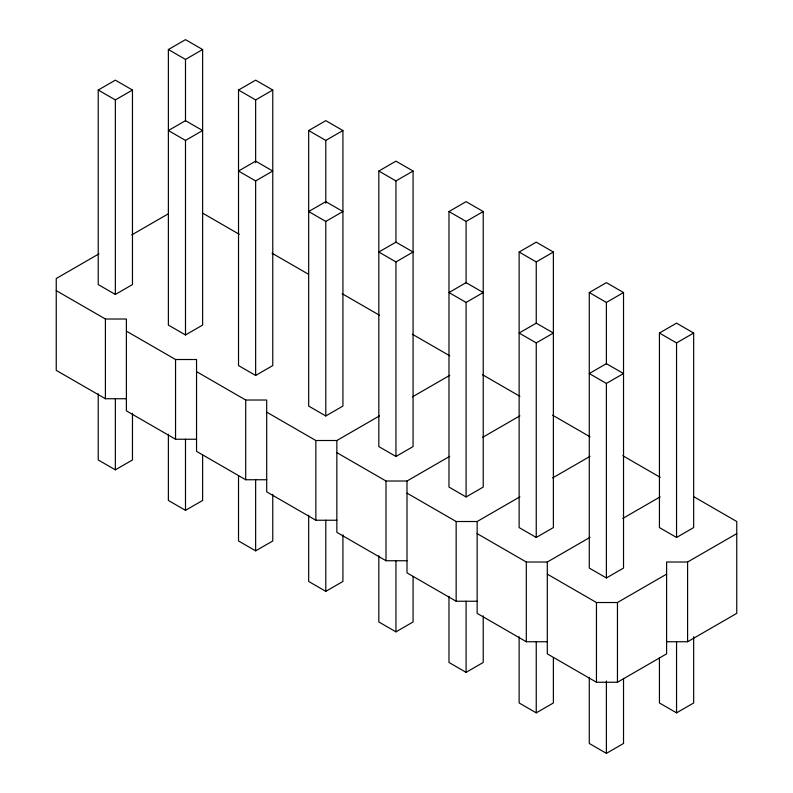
<?xml version="1.0" encoding="UTF-8"?>
<svg xmlns="http://www.w3.org/2000/svg" width="793" height="793" viewBox="0 0 793 793"><rect width="100%" height="100%" fill="white"/><g stroke="black" fill="none" stroke-linecap="round" stroke-linejoin="round"><path stroke-width="1.19" d="M98.223 90.035L115.352 80.152L132.471 90.035L132.471 284.568L115.352 294.461L98.223 284.568L98.223 90.035L115.352 99.918L132.471 90.035M168.374 49.533L185.493 39.65L202.621 49.533L202.621 325.071L185.493 334.953L168.374 325.071L168.374 49.533L185.493 59.425L202.621 49.533M238.524 90.035L255.643 80.152L272.772 90.035L272.772 365.573L255.643 375.456L238.524 365.573L238.524 90.035L255.643 99.918L272.772 90.035M185.493 140.42L202.621 130.538L185.493 120.655L168.374 130.538L185.493 140.42L185.493 334.953M308.675 130.538L325.794 120.655L342.923 130.538L342.923 406.075L325.794 415.958L308.675 406.075L308.675 130.538L325.794 140.42L342.923 130.538M98.996 253.829L56.244 278.512L56.244 370.361L105.41 398.74L126.394 398.74M131.737 234.926L168.076 213.951M255.643 180.923L272.772 171.04L255.643 161.148L238.524 171.04L255.643 180.923L255.643 375.456M378.826 171.04L395.945 161.148L413.074 171.04L413.074 446.578L395.945 456.461L378.826 446.578L378.826 171.04L395.945 180.923L413.074 171.04M325.794 221.425L342.923 211.543L325.794 201.65L308.675 211.543L325.794 221.425L325.794 415.958M448.977 211.543L466.096 201.65L483.224 211.543L483.224 487.071L466.096 496.963L448.977 487.071L448.977 211.543L466.096 221.425L483.224 211.543M395.945 261.928L413.074 252.035L395.945 242.152L378.826 252.035L395.945 261.928L395.945 456.461M98.223 393.734L98.223 459.96L115.352 469.843L132.471 459.96L132.471 413.351M519.128 252.035L536.246 242.152L553.375 252.035L553.375 527.573L536.246 537.466L519.128 527.573L519.128 252.035L536.246 261.928L553.375 252.035M466.096 302.43L483.224 292.538L466.096 282.655L448.977 292.538L466.096 302.43L466.096 496.963M168.374 434.237L168.374 500.462L185.493 510.345L202.621 500.462L202.621 455.083M589.278 292.538L606.397 282.655L623.526 292.538L623.526 568.075L606.397 577.958L589.278 568.075L589.278 292.538L606.397 302.43L623.526 292.538M266.696 412.132L315.852 440.511L336.847 440.511L379.46 415.919M412.479 396.847L449.76 375.327M536.246 342.923L553.375 333.04L536.246 323.157L519.128 333.04L536.246 342.923L536.246 537.466M238.524 475.959L238.524 540.965L255.643 550.848L272.772 540.965L272.772 494.356M659.429 333.04L676.548 323.157L693.667 333.04L693.667 527.573L676.548 537.466L659.429 527.573L659.429 333.04L676.548 342.923L693.667 333.04M336.847 452.634L386.003 481.014L406.997 481.014L449.74 456.332M482.491 437.429L519.891 415.839M606.397 383.425L623.526 373.543L606.397 363.66L589.278 373.543L606.397 383.425L606.397 577.958M308.675 515.232L308.675 581.457L325.794 591.35L342.923 581.457L342.923 534.859M406.997 493.137L456.153 521.516L477.148 521.516L519.891 496.834M552.642 477.931L590.042 456.332M378.826 555.734L378.826 621.96L395.945 631.852L413.074 621.96L413.074 576.58M477.148 533.639L526.304 562.019L547.299 562.019L590.042 537.337M622.792 518.434L660.192 496.834M448.977 596.237L448.977 662.462L466.096 672.345L483.224 662.462L483.224 615.864M547.299 574.132L596.455 602.521L617.45 602.521L666.606 574.132M547.299 562.019L547.299 653.858L596.455 682.248L617.45 682.248L666.606 653.858L666.606 562.019L687.59 562.019L736.756 533.639M519.128 636.739L519.128 702.965L536.246 712.848L553.375 702.965L553.375 657.585M666.606 641.745L687.59 641.745L736.756 613.366L736.756 521.516L694.004 496.834M589.278 677.242L589.278 743.467L606.397 753.35L623.526 743.467L623.526 678.461M659.429 657.585L659.429 702.965L676.548 712.848L693.667 702.965L693.667 636.739M56.244 290.635L105.41 319.014L126.394 319.014L126.394 410.853L175.55 439.243L196.545 439.243M126.394 331.127L175.55 359.516L196.545 359.516L196.545 451.356L245.701 479.745L266.696 479.745M196.545 371.63L245.701 400.019L266.696 400.019L266.696 491.858L315.852 520.238L336.847 520.238M336.847 440.511L336.847 532.361L386.003 560.74L406.997 560.74M406.997 481.014L406.997 572.863L456.153 601.243L477.148 601.243M477.148 521.516L477.148 613.366L526.304 641.745L547.299 641.745M202.958 213.327L239.288 234.312M272.039 253.215L308.378 274.19M342.189 293.717L379.589 315.307M412.34 334.22L449.74 355.809M482.491 374.712L519.891 396.312M552.642 415.215L590.042 436.814M622.792 455.717L660.192 477.317M687.59 562.019L687.59 641.745M676.548 342.923L676.548 537.466M676.548 641.715L676.548 712.848M617.45 602.521L617.45 682.248M606.397 302.43L606.397 363.987M606.397 680.989L606.397 753.35M596.455 602.521L596.455 682.248M536.246 261.928L536.246 323.485M536.246 641.715L536.246 712.848M526.304 562.019L526.304 641.745M466.096 221.425L466.096 282.982M466.096 601.213L466.096 672.345M456.153 521.516L456.153 601.243M395.945 180.923L395.945 242.489M395.945 560.72L395.945 631.852M386.003 481.014L386.003 560.74M325.794 140.42L325.794 203.216M325.794 520.218L325.794 591.35M315.852 440.511L315.852 520.238M255.643 99.918L255.643 162.714M255.643 479.715L255.643 550.848M245.701 400.019L245.701 479.745M185.493 59.425L185.493 120.982M185.493 439.213L185.493 510.345M175.55 359.516L175.55 439.243M115.352 99.918L115.352 294.461M115.352 398.71L115.352 469.843M105.41 319.014L105.41 398.74"/></g></svg>
